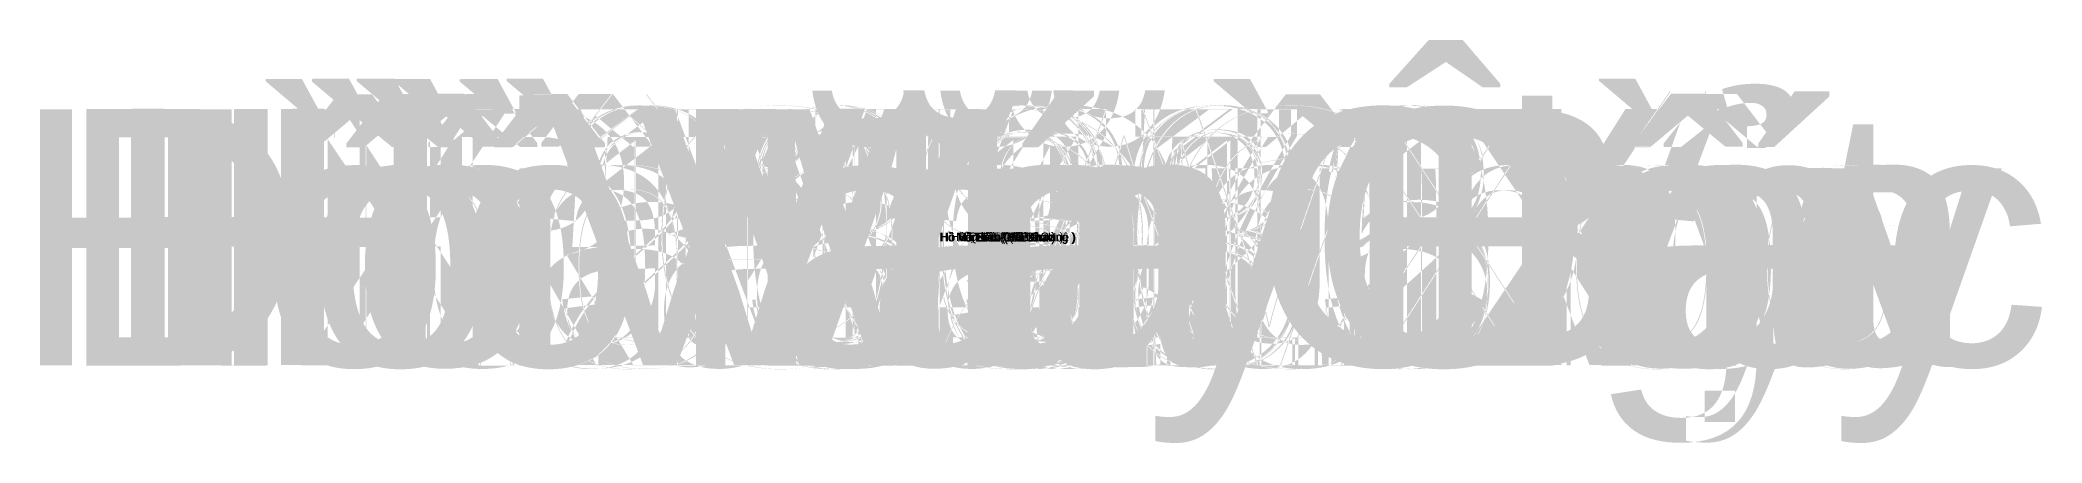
# Model space of a CAD drawing. Extents: x -341000 to 1341000, y 175 to 1868317.
# Drawn here: x -3.3 to 113.8, y 174.8 to 198.3 of the extents above.
import ezdxf

# ---------------------------------------------------------------- set-up
doc = ezdxf.new("R2010")
doc.units = 0
doc.layers.add('Level 54', color=7, linetype='Continuous')

msp = doc.modelspace()

# ---------------------------------------------------------------- texts
at = {"layer": 'Level 54'}
for s, height, p in [('Hồ Ma Ôm', 15, (6.38, 179.29)), ('Hồ Văn Chúc', 15, (-4.97, 179.3)), ('Đồi Máy Bay', 15, (-2.27, 179.29)), ('Đồi Máy Bay', 15, (-2.27, 179.29)), ('Đồi Máy Bay', 15, (-2.26, 179.29)), ('Đồi Máy Bay', 15, (-2.25, 179.31)), ('Đồi Máy Bay', 15, (-2.22, 179.32)), ('Đồi Máy Bay', 15, (-2.22, 179.32)), ('Hồ Văn Hoa', 15, (0.35, 179.32)), ('Hồ Văn Dần', 15, (0.44, 179.33)), ('Hồ Văn Dần', 15, (0.44, 179.33)), ('Hồ Văn Dột', 15, (2.52, 179.31)), ('Hồ Văn Xy', 15, (6.47, 179.31)), ('Hồ Văn Nỉ', 15, (8.55, 179.29)), ('Hồ Văn Nỉ', 15, (8.55, 179.29)), ('Hồ Văn Vỉ', 15, (9.13, 179.32)), ('Xa Tuồng', 15, (11.47, 179.3)), ('Khe Cà Cợp', 15, (0.17, 179.33)), ('Khe Cà Cợp', 15, (0.17, 179.33)), ('Thôn A Xóc', 15, (2.01, 179.33)), ('Thôn A Xóc', 15, (2.01, 179.33)), ('Thôn A Xóc', 15, (2.06, 179.29)), ('Thôn A Xóc', 15, (2.06, 179.29)), ('Thôn A Xóc', 15, (2.07, 179.31)), ('Thôn A Xóc', 15, (2.07, 179.29)), ('Thôn A Xóc', 15, (2.08, 179.31)), ('Thôn A Xóc', 15, (2.1, 179.32)), ('Thôn A Xóc', 15, (2.1, 179.32)), ('Thôn A Xóc', 15, (2.12, 179.3)), ('Ra Cưm', 15, (17.84, 179.31)), ('30013', 15, (26.46, 179.32)), ('53876', 15, (26.61, 179.3)), ('23480', 15, (26.42, 179.29)), ('68096', 15, (26.5, 179.33)), ('68096', 15, (26.5, 179.33)), ('28782', 15, (26.59, 179.32)), ('19435', 15, (26.36, 179.33)), ('19435', 15, (26.36, 179.33)), ('18079', 15, (26.41, 179.29)), ('19435', 15, (26.41, 179.29)), ('18079', 15, (26.41, 179.29)), ('19435', 15, (26.41, 179.29)), ('14965', 15, (26.43, 179.31)), ('19435', 15, (26.43, 179.31)), ('19435', 15, (26.42, 179.29)), ('19435', 15, (26.43, 179.31)), ('19435', 15, (26.46, 179.32)), ('19435', 15, (26.46, 179.32)), ('19435', 15, (26.48, 179.3)), ('15311', 15, (27.8, 179.31)), ('GDC', 15, (31.95, 179.33)), ('GDC', 15, (31.95, 179.33)), ('GDC', 15, (32, 179.29)), ('GDC', 15, (32, 179.29)), ('GDC', 15, (32.01, 179.29)), ('GDC', 15, (32.02, 179.31)), ('GDC', 15, (32.03, 179.31)), ('GDC', 15, (32.05, 179.32)), ('GDC', 15, (32.05, 179.32)), ('GDC', 15, (32.07, 179.3)), ('RSM', 15, (32.24, 179.33)), ('RSM', 15, (32.24, 179.33)), ('RSM', 15, (32.29, 179.29)), ('RSM', 15, (32.29, 179.29)), ('RSM', 15, (32.3, 179.29)), ('RSM', 15, (32.32, 179.31)), ('RSM', 15, (32.31, 179.31)), ('RSM', 15, (32.34, 179.32)), ('RSM', 15, (32.34, 179.32)), ('RSM', 15, (32.36, 179.3)), ('123', 15, (37.34, 179.29)), ('125', 15, (37.35, 179.31)), ('132', 15, (37.47, 179.29)), ('132', 15, (37.47, 179.29)), ('122', 15, (37.49, 179.31)), ('126', 15, (37.52, 179.32)), ('121', 15, (38.76, 179.3)), ('0', 15, (48.21, 179.33)), ('0', 15, (48.21, 179.33)), ('0', 15, (48.21, 179.33)), ('0', 15, (48.21, 179.33)), ('0', 15, (48.21, 179.33)), ('0', 15, (48.21, 179.33)), ('0', 15, (48.21, 179.33)), ('0', 15, (48.21, 179.33)), ('0', 15, (48.21, 179.33)), ('0', 15, (48.21, 179.33)), ('0', 15, (48.21, 179.33)), ('0', 15, (48.21, 179.33)), ('0', 15, (48.25, 179.29)), ('0', 15, (48.25, 179.29)), ('0', 15, (48.25, 179.29)), ('0', 15, (48.25, 179.29)), ('0', 15, (48.25, 179.29)), ('0', 15, (48.25, 179.29)), ('0', 15, (48.25, 179.29)), ('0', 15, (48.25, 179.29)), ('0', 15, (48.25, 179.29)), ('0', 15, (48.25, 179.29)), ('0', 15, (48.25, 179.29)), ('0', 15, (48.25, 179.29)), ('0', 15, (48.27, 179.31)), ('0', 15, (48.27, 179.31)), ('0', 15, (48.27, 179.31)), ('0', 15, (48.27, 179.31)), ('0', 15, (48.27, 179.31)), ('0', 15, (48.27, 179.31)), ('0', 15, (48.27, 179.29)), ('0', 15, (48.27, 179.29)), ('0', 15, (48.27, 179.29)), ('0', 15, (48.27, 179.29)), ('0', 15, (48.27, 179.29)), ('0', 15, (48.27, 179.29)), ('0', 15, (48.28, 179.31)), ('0', 15, (48.28, 179.31)), ('0', 15, (48.28, 179.31)), ('0', 15, (48.28, 179.31)), ('0', 15, (48.28, 179.31)), ('0', 15, (48.28, 179.31)), ('0', 15, (48.3, 179.32)), ('0', 15, (48.3, 179.32)), ('0', 15, (48.3, 179.32)), ('0', 15, (48.3, 179.32)), ('0', 15, (48.3, 179.32)), ('0', 15, (48.3, 179.32)), ('0', 15, (48.3, 179.32)), ('0', 15, (48.3, 179.32)), ('0', 15, (48.3, 179.32)), ('0', 15, (48.3, 179.32)), ('0', 15, (48.3, 179.32)), ('0', 15, (48.3, 179.32)), ('0', 15, (48.32, 179.3)), ('0', 15, (48.32, 179.3)), ('0', 15, (48.32, 179.3)), ('0', 15, (48.32, 179.3)), ('0', 15, (48.32, 179.3)), ('0', 15, (48.32, 179.3)), ('6', 15, (48.34, 179.33)), ('6', 15, (48.34, 179.33)), ('6', 15, (48.39, 179.29)), ('6', 15, (48.39, 179.29)), ('6', 15, (48.41, 179.31)), ('6', 15, (48.4, 179.29)), ('6', 15, (48.41, 179.31)), ('6', 15, (48.44, 179.32)), ('6', 15, (48.44, 179.32)), ('6', 15, (48.46, 179.3)), ('117', 15, (37.41, 179.32)), ('111', 15, (38.65, 179.33)), ('111', 15, (38.65, 179.33)), ('Hồ Thị Xa Lã ( Pỉ Thoàng )', 0.5, (49.3, 186.57)), ('Hồ Văn Tỉu ( Hồ Văn Huệ )', 0.5, (49.3, 186.56)), ('Hồ Văn Xói ( Pả Chương )', 0.5, (49.36, 186.58)), ('Hồ Văn Xói ( Pả Chương )', 0.5, (49.36, 186.56)), ('Hồ Quân ( Pả Ta Ơn )', 0.5, (49.96, 186.58)), ('Hồ Luân ( Pả Kha )', 0.5, (50.34, 186.58)), ('Hồ Luân ( Pả Kha )', 0.5, (50.35, 186.55)), ('Hồ Luân ( Pả Kha )', 0.5, (50.36, 186.58)), ('Thôn Cù Bai', 0.5, (51.31, 186.58)), ('Thôn Cù Bai', 0.5, (51.32, 186.58)), ('Thôn Cù Bai', 0.5, (51.33, 186.56)), ('Thôn Cù Bai', 0.5, (51.32, 186.56)), ('Thôn Cù Bai', 0.5, (51.32, 186.55)), ('Thôn Cù Bai', 0.5, (51.34, 186.58)), ('Thôn Cù Bai', 0.5, (51.34, 186.58)), ('Thôn Cù Bai', 0.5, (51.38, 186.57)), ('Thôn Cù Bai', 0.5, (51.39, 186.56)), ('Hồ Văn Xôn', 0.5, (51.38, 186.56)), ('45929', 0.5, (52.24, 186.58)), ('34864', 0.5, (52.23, 186.55)), ('11343', 0.5, (52.22, 186.58)), ('19435', 0.5, (52.22, 186.58)), ('10013', 0.5, (52.23, 186.58)), ('19435', 0.5, (52.23, 186.58)), ('16028', 0.5, (52.23, 186.56)), ('19435', 0.5, (52.23, 186.56)), ('19435', 0.5, (52.23, 186.56)), ('19435', 0.5, (52.23, 186.55)), ('19435', 0.5, (52.24, 186.58)), ('19435', 0.5, (52.24, 186.58)), ('11414', 0.5, (52.24, 186.58)), ('19435', 0.5, (52.28, 186.57)), ('27082', 0.5, (52.3, 186.56)), ('19435', 0.5, (52.3, 186.56)), ('28891', 0.5, (52.33, 186.57)), ('GDC', 0.5, (52.41, 186.58)), ('7308', 0.5, (52.41, 186.56)), ('GDC', 0.5, (52.41, 186.58)), ('GDC', 0.5, (52.42, 186.56)), ('GDC', 0.5, (52.41, 186.56)), ('GDC', 0.5, (52.41, 186.55)), ('GDC', 0.5, (52.43, 186.58)), ('GDC', 0.5, (52.43, 186.58)), ('NHK', 0.5, (52.43, 186.58)), ('NHK', 0.5, (52.43, 186.58)), ('NHK', 0.5, (52.44, 186.56)), ('NHK', 0.5, (52.43, 186.56)), ('NHK', 0.5, (52.44, 186.55)), ('NHK', 0.5, (52.45, 186.58)), ('GDC', 0.5, (52.47, 186.57)), ('NHK', 0.5, (52.45, 186.58)), ('GDC', 0.5, (52.48, 186.56)), ('NHK', 0.5, (52.48, 186.57)), ('NHK', 0.5, (52.5, 186.56)), ('49', 0.5, (52.77, 186.58)), ('48', 0.5, (52.77, 186.58)), ('58', 0.5, (52.78, 186.56)), ('52', 0.5, (52.78, 186.56)), ('50', 0.5, (52.79, 186.58)), ('16', 0.5, (52.77, 186.58)), ('16', 0.5, (52.78, 186.58)), ('16', 0.5, (52.78, 186.56)), ('16', 0.5, (52.78, 186.56)), ('16', 0.5, (52.78, 186.55)), ('16', 0.5, (52.79, 186.58)), ('16', 0.5, (52.8, 186.58)), ('55', 0.5, (52.83, 186.57)), ('61', 0.5, (52.82, 186.55)), ('51', 0.5, (52.84, 186.58)), ('57', 0.5, (52.84, 186.56)), ('16', 0.5, (52.83, 186.57)), ('16', 0.5, (52.85, 186.56)), ('0', 0.5, (52.95, 186.58)), ('0', 0.5, (52.95, 186.58)), ('0', 0.5, (52.95, 186.58)), ('0', 0.5, (52.95, 186.58)), ('0', 0.5, (52.95, 186.58)), ('0', 0.5, (52.95, 186.58)), ('0', 0.5, (52.96, 186.58)), ('0', 0.5, (52.96, 186.58)), ('0', 0.5, (52.96, 186.58)), ('0', 0.5, (52.96, 186.58)), ('0', 0.5, (52.96, 186.58)), ('0', 0.5, (52.96, 186.58)), ('0', 0.5, (52.96, 186.56)), ('0', 0.5, (52.96, 186.56)), ('0', 0.5, (52.96, 186.56)), ('0', 0.5, (52.96, 186.56)), ('0', 0.5, (52.96, 186.56)), ('0', 0.5, (52.96, 186.56)), ('0', 0.5, (52.96, 186.56)), ('0', 0.5, (52.96, 186.56)), ('0', 0.5, (52.96, 186.56)), ('0', 0.5, (52.96, 186.56)), ('0', 0.5, (52.96, 186.56)), ('0', 0.5, (52.96, 186.56)), ('0', 0.5, (52.96, 186.55)), ('0', 0.5, (52.96, 186.55)), ('0', 0.5, (52.96, 186.55)), ('0', 0.5, (52.96, 186.55)), ('0', 0.5, (52.96, 186.55)), ('0', 0.5, (52.96, 186.55)), ('0', 0.5, (52.97, 186.58)), ('0', 0.5, (52.97, 186.58)), ('0', 0.5, (52.97, 186.58)), ('0', 0.5, (52.97, 186.58)), ('0', 0.5, (52.97, 186.58)), ('0', 0.5, (52.97, 186.58)), ('0', 0.5, (52.97, 186.58)), ('0', 0.5, (52.97, 186.58)), ('0', 0.5, (52.97, 186.58)), ('0', 0.5, (52.97, 186.58)), ('0', 0.5, (52.97, 186.58)), ('0', 0.5, (52.97, 186.58)), ('0', 0.5, (53.01, 186.57)), ('0', 0.5, (53.01, 186.57)), ('0', 0.5, (53.01, 186.57)), ('0', 0.5, (53.01, 186.57)), ('0', 0.5, (53.01, 186.57)), ('0', 0.5, (53.01, 186.57)), ('0', 0.5, (53.02, 186.56)), ('0', 0.5, (53.02, 186.56)), ('0', 0.5, (53.02, 186.56)), ('0', 0.5, (53.02, 186.56)), ('0', 0.5, (53.02, 186.56)), ('0', 0.5, (53.02, 186.56))]:
    msp.add_text(s, height=height, dxfattribs=at).set_placement(p)

doc.saveas('drawing.dxf')
